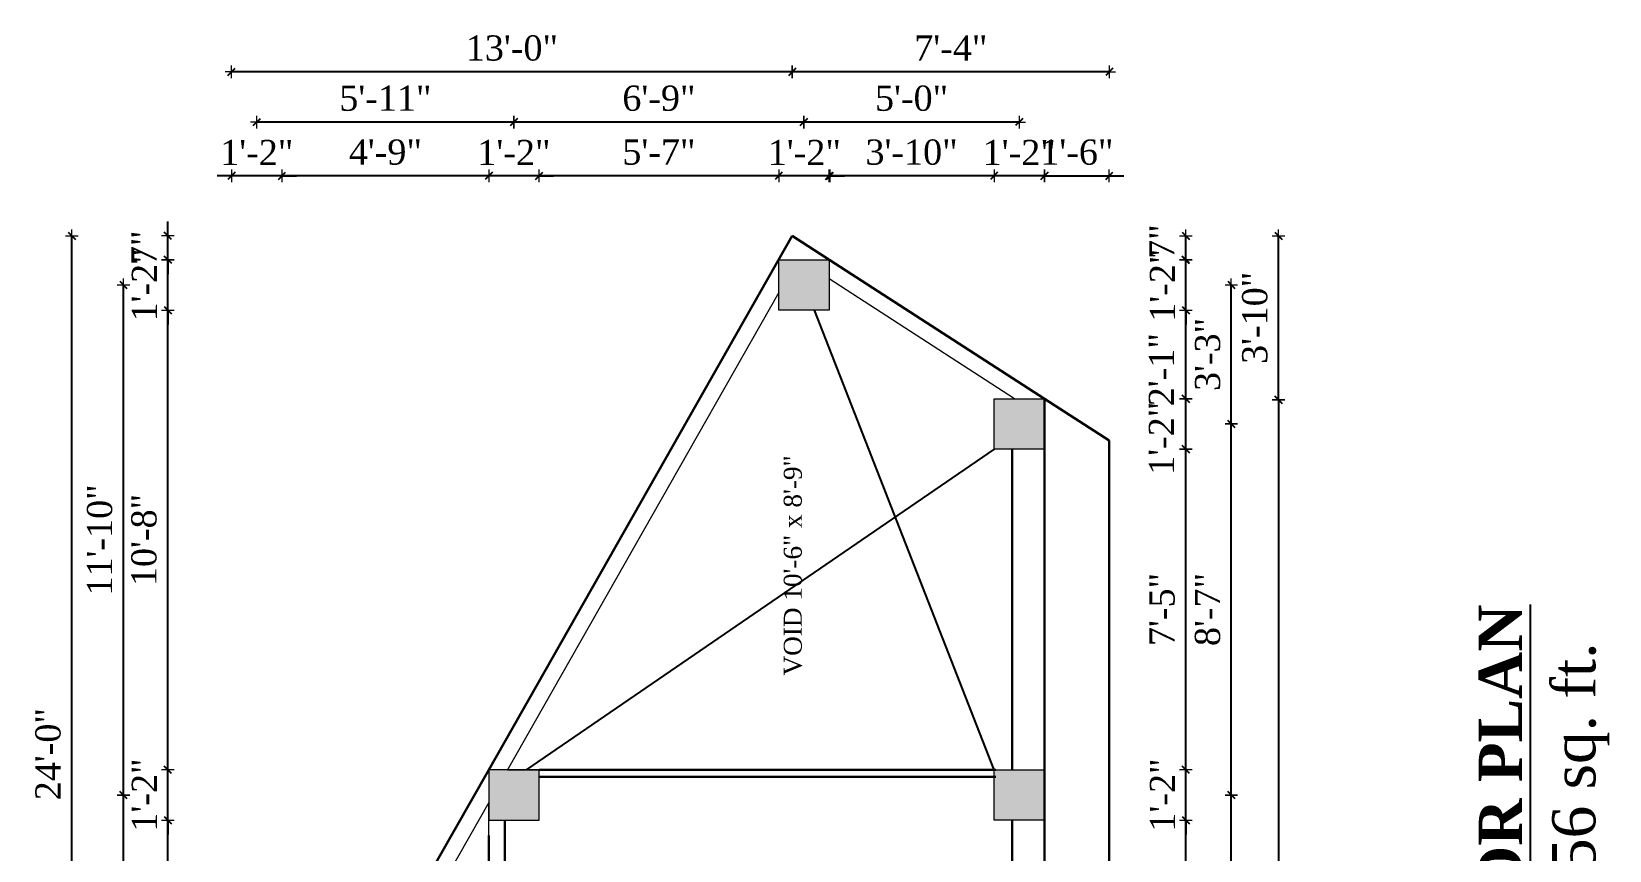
# Model space of a CAD drawing. Header units: inches. Extents: x 151827 to 346502, y -56182 to -23217.
# Drawn here: x 165672.1 to 166110.1, y -24176.1 to -23948.7 of the extents above; entities that cross this region are included whole.
import ezdxf

# ---------------------------------------------------------------- set-up
doc = ezdxf.new("R2010")
doc.units = ezdxf.units.IN
doc.header["$LTSCALE"] = 5
doc.header["$MEASUREMENT"] = 0
doc.layers.add('A-WALL', color=7, linetype='Continuous', lineweight=9)
doc.layers.add('Dimension', color=7, linetype='Continuous', lineweight=18)
doc.layers.add('dim line', color=7, linetype='Continuous', lineweight=15, true_color=0xfab2b2)
doc.layers.add('TEXT', color=6, linetype='Continuous')
doc.layers.add('WALL', color=7, linetype='Continuous')
doc.styles.add('ordinary', font='times.ttf')
doc.dimstyles.new('Copy of 96', dxfattribs={"dimtxt": 7, "dimasz": 4, "dimexe": 0.5, "dimexo": 0.5, "dimgap": 3, "dimtad": 1, "dimdec": 1, "dimzin": 11, "dimdsep": 46, "dimlunit": 4, "dimtxsty": 'ordinary', "dimblk": 'OBLIQUE', "dimcen": 0.09, "dimse1": 1, "dimse2": 1, "dimclrt": 6, "dimazin": 0, "dimtfac": 1, "dimtdec": 1, "dimtix": 1, "dimtmove": 2, "dimatfit": 3, "dimldrblk": 'leader', "dimfxl": 0.5, "dimfxlon": 1, "dimtolj": 1, "dimtzin": 0, "dimarcsym": 0})

# ---------------------------------------------------------------- blocks, each defined once
blk = doc.blocks.new('oblique')
at = {"color": 0, "lineweight": -2}
blk.add_line((0.25, 0.25), (-0.25, -0.25), dxfattribs=at)
at = {"layer": 'dim line', "lineweight": 9}
for p, q in [((-0.4375, 0), (0.4375, 0)), ((0, 0.4375), (0, -0.4375))]:
    blk.add_line(p, q, dxfattribs=at)
blk = doc.blocks.new('*D2156')
at = {"layer": 'A-WALL', "color": 0, "lineweight": -2, "ltscale": 5, "transparency": 16777216}
for p, q in [((165939.27, -23988.79), (165935.27, -23988.79)), ((165953.27, -23988.79), (165939.27, -23988.79)), ((165953.27, -23988.79), (165957.27, -23988.79))]:
    blk.add_line(p, q, dxfattribs=at)
at = {"layer": 'Defpoints', "color": 0, "ltscale": 5, "transparency": 16777216}
for p in [(165939.27, -23988.79), (165939.27, -24050.66), (165953.27, -24050.66)]:
    blk.add_point(p, dxfattribs=at)
at = {"layer": 'A-WALL', "color": 0, "lineweight": -2, "ltscale": 5, "transparency": 16777216, "xscale": 4, "yscale": 4, "zscale": 4}
blk.add_blockref('oblique', (165939.27, -23988.79), dxfattribs=at)
at = {"layer": 'A-WALL', "color": 0, "lineweight": -2, "ltscale": 5, "transparency": 16777216, "xscale": 4, "yscale": 4, "zscale": 4, "rotation": 180}
blk.add_blockref('oblique', (165953.27, -23988.79), dxfattribs=at)
at = {"layer": 'A-WALL', "color": 6, "ltscale": 5, "transparency": 16777216, "insert": (165946.27, -23982.29), "char_height": 7, "attachment_point": 5, "style": 'ordinary'}
blk.add_mtext('\\A1;1\'-2"', dxfattribs=at)
blk = doc.blocks.new('_OBLIQUE')
at = {"color": 0, "linetype": 'ByBlock'}
blk.add_line((-0.5, -0.5), (0.5, 0.5), dxfattribs=at)
blk = doc.blocks.new('leader')
at = {"layer": 'Dimension'}
for p, q in [((0, -4.33), (0, 4.33)), ((-4.42, 0), (4.42, 0))]:
    blk.add_line(p, q, dxfattribs=at)
blk = doc.blocks.new('*D2157')
at = {"layer": 'A-WALL', "color": 0, "lineweight": -2, "ltscale": 5, "transparency": 16777216}
blk.add_line((165939.27, -23988.79), (165893.49, -23988.79), dxfattribs=at)
at = {"layer": 'Defpoints', "color": 0, "ltscale": 5, "transparency": 16777216}
for p in [(165893.49, -23988.79), (165893.49, -24012.05), (165939.27, -24050.66)]:
    blk.add_point(p, dxfattribs=at)
at = {"layer": 'A-WALL', "color": 0, "lineweight": -2, "ltscale": 5, "transparency": 16777216, "xscale": 4, "yscale": 4, "zscale": 4, "rotation": 180}
blk.add_blockref('oblique', (165893.49, -23988.79), dxfattribs=at)
at = {"layer": 'A-WALL', "color": 0, "lineweight": -2, "ltscale": 5, "transparency": 16777216, "xscale": 4, "yscale": 4, "zscale": 4}
blk.add_blockref('oblique', (165939.27, -23988.79), dxfattribs=at)
at = {"layer": 'A-WALL', "color": 6, "ltscale": 5, "transparency": 16777216, "insert": (165916.38, -23982.23), "char_height": 7, "attachment_point": 5, "style": 'ordinary'}
blk.add_mtext('\\A1;3\'-10"', dxfattribs=at)
blk = doc.blocks.new('*D2158')
at = {"layer": 'A-WALL', "color": 0, "lineweight": -2, "ltscale": 5, "transparency": 16777216}
for p, q in [((165879.49, -23988.79), (165875.49, -23988.79)), ((165893.73, -23988.79), (165879.49, -23988.79)), ((165893.73, -23988.79), (165897.73, -23988.79))]:
    blk.add_line(p, q, dxfattribs=at)
at = {"layer": 'Defpoints', "color": 0, "ltscale": 5, "transparency": 16777216}
for p in [(165879.49, -23988.79), (165879.49, -24012.05), (165893.73, -24012.19)]:
    blk.add_point(p, dxfattribs=at)
at = {"layer": 'A-WALL', "color": 0, "lineweight": -2, "ltscale": 5, "transparency": 16777216, "xscale": 4, "yscale": 4, "zscale": 4}
blk.add_blockref('oblique', (165879.49, -23988.79), dxfattribs=at)
at = {"layer": 'A-WALL', "color": 0, "lineweight": -2, "ltscale": 5, "transparency": 16777216, "xscale": 4, "yscale": 4, "zscale": 4, "rotation": 180}
blk.add_blockref('oblique', (165893.73, -23988.79), dxfattribs=at)
at = {"layer": 'A-WALL', "color": 6, "ltscale": 5, "transparency": 16777216, "insert": (165886.61, -23982.29), "char_height": 7, "attachment_point": 5, "style": 'ordinary'}
blk.add_mtext('\\A1;1\'-2"', dxfattribs=at)
blk = doc.blocks.new('*D2159')
at = {"layer": 'A-WALL', "color": 0, "lineweight": -2, "ltscale": 5, "transparency": 16777216}
blk.add_line((165879.49, -23988.79), (165812.99, -23988.79), dxfattribs=at)
at = {"layer": 'Defpoints', "color": 0, "ltscale": 5, "transparency": 16777216}
for p in [(165812.99, -23988.79), (165879.49, -24012.05), (165812.99, -24153.67)]:
    blk.add_point(p, dxfattribs=at)
at = {"layer": 'A-WALL', "color": 0, "lineweight": -2, "ltscale": 5, "transparency": 16777216, "xscale": 4, "yscale": 4, "zscale": 4, "rotation": 180}
blk.add_blockref('oblique', (165812.99, -23988.79), dxfattribs=at)
at = {"layer": 'A-WALL', "color": 0, "lineweight": -2, "ltscale": 5, "transparency": 16777216, "xscale": 4, "yscale": 4, "zscale": 4}
blk.add_blockref('oblique', (165879.49, -23988.79), dxfattribs=at)
at = {"layer": 'A-WALL', "color": 6, "ltscale": 5, "transparency": 16777216, "insert": (165846.24, -23982.22), "char_height": 7, "attachment_point": 5, "style": 'ordinary'}
blk.add_mtext('\\A1;5\'-7"', dxfattribs=at)
blk = doc.blocks.new('*D2160')
at = {"layer": 'A-WALL', "color": 0, "lineweight": -2, "ltscale": 5, "transparency": 16777216}
for p, q in [((165798.99, -23988.79), (165794.99, -23988.79)), ((165812.99, -23988.79), (165798.99, -23988.79)), ((165812.99, -23988.79), (165816.99, -23988.79))]:
    blk.add_line(p, q, dxfattribs=at)
at = {"layer": 'Defpoints', "color": 0, "ltscale": 5, "transparency": 16777216}
for p in [(165798.99, -23988.79), (165798.99, -24153.67), (165812.99, -24153.67)]:
    blk.add_point(p, dxfattribs=at)
at = {"layer": 'A-WALL', "color": 0, "lineweight": -2, "ltscale": 5, "transparency": 16777216, "xscale": 4, "yscale": 4, "zscale": 4}
blk.add_blockref('oblique', (165798.99, -23988.79), dxfattribs=at)
at = {"layer": 'A-WALL', "color": 0, "lineweight": -2, "ltscale": 5, "transparency": 16777216, "xscale": 4, "yscale": 4, "zscale": 4, "rotation": 180}
blk.add_blockref('oblique', (165812.99, -23988.79), dxfattribs=at)
at = {"layer": 'A-WALL', "color": 6, "ltscale": 5, "transparency": 16777216, "insert": (165805.99, -23982.29), "char_height": 7, "attachment_point": 5, "style": 'ordinary'}
blk.add_mtext('\\A1;1\'-2"', dxfattribs=at)
blk = doc.blocks.new('*D2161')
at = {"layer": 'A-WALL', "color": 0, "lineweight": -2, "ltscale": 5, "transparency": 16777216}
blk.add_line((165798.99, -23988.79), (165741.6, -23988.79), dxfattribs=at)
at = {"layer": 'Defpoints', "color": 0, "ltscale": 5, "transparency": 16777216}
for p in [(165741.6, -23988.79), (165798.99, -24153.67), (165741.6, -24279.24)]:
    blk.add_point(p, dxfattribs=at)
at = {"layer": 'A-WALL', "color": 0, "lineweight": -2, "ltscale": 5, "transparency": 16777216, "xscale": 4, "yscale": 4, "zscale": 4, "rotation": 180}
blk.add_blockref('oblique', (165741.6, -23988.79), dxfattribs=at)
at = {"layer": 'A-WALL', "color": 0, "lineweight": -2, "ltscale": 5, "transparency": 16777216, "xscale": 4, "yscale": 4, "zscale": 4}
blk.add_blockref('oblique', (165798.99, -23988.79), dxfattribs=at)
at = {"layer": 'A-WALL', "color": 6, "ltscale": 5, "transparency": 16777216, "insert": (165770.3, -23982.22), "char_height": 7, "attachment_point": 5, "style": 'ordinary'}
blk.add_mtext('\\A1;4\'-9"', dxfattribs=at)
blk = doc.blocks.new('*D2162')
at = {"layer": 'A-WALL', "color": 0, "lineweight": -2, "ltscale": 5, "transparency": 16777216}
for p, q in [((165727.6, -23988.79), (165723.6, -23988.79)), ((165741.6, -23988.79), (165727.6, -23988.79)), ((165741.6, -23988.79), (165745.6, -23988.79))]:
    blk.add_line(p, q, dxfattribs=at)
at = {"layer": 'Defpoints', "color": 0, "ltscale": 5, "transparency": 16777216}
for p in [(165727.6, -23988.79), (165727.6, -24279.24), (165741.6, -24279.24)]:
    blk.add_point(p, dxfattribs=at)
at = {"layer": 'A-WALL', "color": 0, "lineweight": -2, "ltscale": 5, "transparency": 16777216, "xscale": 4, "yscale": 4, "zscale": 4}
blk.add_blockref('oblique', (165727.6, -23988.79), dxfattribs=at)
at = {"layer": 'A-WALL', "color": 0, "lineweight": -2, "ltscale": 5, "transparency": 16777216, "xscale": 4, "yscale": 4, "zscale": 4, "rotation": 180}
blk.add_blockref('oblique', (165741.6, -23988.79), dxfattribs=at)
at = {"layer": 'A-WALL', "color": 6, "ltscale": 5, "transparency": 16777216, "insert": (165734.6, -23982.29), "char_height": 7, "attachment_point": 5, "style": 'ordinary'}
blk.add_mtext('\\A1;1\'-2"', dxfattribs=at)
blk = doc.blocks.new('*D2163')
at = {"layer": 'A-WALL', "color": 0, "lineweight": -2, "ltscale": 5, "transparency": 16777216}
blk.add_line((165946.27, -23973.84), (165886.49, -23973.84), dxfattribs=at)
at = {"layer": 'Defpoints', "color": 0, "ltscale": 5, "transparency": 16777216}
for p in [(165886.49, -23973.84), (165886.49, -24019.05), (165946.27, -24057.66)]:
    blk.add_point(p, dxfattribs=at)
at = {"layer": 'A-WALL', "color": 0, "lineweight": -2, "ltscale": 5, "transparency": 16777216, "xscale": 4, "yscale": 4, "zscale": 4, "rotation": 180}
blk.add_blockref('oblique', (165886.49, -23973.84), dxfattribs=at)
at = {"layer": 'A-WALL', "color": 0, "lineweight": -2, "ltscale": 5, "transparency": 16777216, "xscale": 4, "yscale": 4, "zscale": 4}
blk.add_blockref('oblique', (165946.27, -23973.84), dxfattribs=at)
at = {"layer": 'A-WALL', "color": 6, "ltscale": 5, "transparency": 16777216, "insert": (165916.38, -23967.27), "char_height": 7, "attachment_point": 5, "style": 'ordinary'}
blk.add_mtext('\\A1;5\'-0"', dxfattribs=at)
blk = doc.blocks.new('*D2164')
at = {"layer": 'A-WALL', "color": 0, "lineweight": -2, "ltscale": 5, "transparency": 16777216}
blk.add_line((165886.49, -23973.84), (165805.99, -23973.84), dxfattribs=at)
at = {"layer": 'Defpoints', "color": 0, "ltscale": 5, "transparency": 16777216}
for p in [(165805.99, -23973.84), (165886.49, -24019.05), (165805.99, -24160.67)]:
    blk.add_point(p, dxfattribs=at)
at = {"layer": 'A-WALL', "color": 0, "lineweight": -2, "ltscale": 5, "transparency": 16777216, "xscale": 4, "yscale": 4, "zscale": 4, "rotation": 180}
blk.add_blockref('oblique', (165805.99, -23973.84), dxfattribs=at)
at = {"layer": 'A-WALL', "color": 0, "lineweight": -2, "ltscale": 5, "transparency": 16777216, "xscale": 4, "yscale": 4, "zscale": 4}
blk.add_blockref('oblique', (165886.49, -23973.84), dxfattribs=at)
at = {"layer": 'A-WALL', "color": 6, "ltscale": 5, "transparency": 16777216, "insert": (165846.24, -23967.26), "char_height": 7, "attachment_point": 5, "style": 'ordinary'}
blk.add_mtext('\\A1;6\'-9"', dxfattribs=at)
blk = doc.blocks.new('*D2165')
at = {"layer": 'A-WALL', "color": 0, "lineweight": -2, "ltscale": 5, "transparency": 16777216}
blk.add_line((165805.99, -23973.84), (165734.6, -23973.84), dxfattribs=at)
at = {"layer": 'Defpoints', "color": 0, "ltscale": 5, "transparency": 16777216}
for p in [(165734.6, -23973.84), (165805.99, -24160.67), (165734.6, -24286.24)]:
    blk.add_point(p, dxfattribs=at)
at = {"layer": 'A-WALL', "color": 0, "lineweight": -2, "ltscale": 5, "transparency": 16777216, "xscale": 4, "yscale": 4, "zscale": 4, "rotation": 180}
blk.add_blockref('oblique', (165734.6, -23973.84), dxfattribs=at)
at = {"layer": 'A-WALL', "color": 0, "lineweight": -2, "ltscale": 5, "transparency": 16777216, "xscale": 4, "yscale": 4, "zscale": 4}
blk.add_blockref('oblique', (165805.99, -23973.84), dxfattribs=at)
at = {"layer": 'A-WALL', "color": 6, "ltscale": 5, "transparency": 16777216, "insert": (165770.3, -23967.27), "char_height": 7, "attachment_point": 5, "style": 'ordinary'}
blk.add_mtext('\\A1;5\'-11"', dxfattribs=at)
blk = doc.blocks.new('*D2169')
at = {"layer": 'A-WALL', "color": 0, "lineweight": -2, "ltscale": 5, "transparency": 16777216}
blk.add_line((165709.88, -24279.24), (165709.88, -24167.67), dxfattribs=at)
at = {"layer": 'Defpoints', "color": 0, "ltscale": 5, "transparency": 16777216}
for p in [(165709.88, -24167.67), (165798.99, -24167.67), (165727.6, -24279.24)]:
    blk.add_point(p, dxfattribs=at)
at = {"layer": 'A-WALL', "color": 0, "lineweight": -2, "ltscale": 5, "transparency": 16777216, "xscale": 4, "yscale": 4, "zscale": 4}
for p, rotation in [((165709.88, -24167.67), 90), ((165709.88, -24279.24), 270)]:
    blk.add_blockref('oblique', p, dxfattribs=dict(at, rotation=rotation))
at = {"layer": 'A-WALL', "color": 6, "ltscale": 5, "transparency": 16777216, "insert": (165703.3, -24223.45), "char_height": 7, "attachment_point": 5, "rotation": 90, "style": 'ordinary'}
blk.add_mtext('\\A1;9\'-4"', dxfattribs=at)
blk = doc.blocks.new('*D2170')
at = {"layer": 'A-WALL', "color": 0, "lineweight": -2, "ltscale": 5, "transparency": 16777216}
for p, q in [((165709.88, -24153.67), (165709.88, -24149.67)), ((165709.88, -24167.67), (165709.88, -24153.67)), ((165709.88, -24167.67), (165709.88, -24171.67))]:
    blk.add_line(p, q, dxfattribs=at)
at = {"layer": 'Defpoints', "color": 0, "ltscale": 5, "transparency": 16777216}
for p in [(165709.88, -24153.67), (165798.99, -24153.67), (165798.99, -24167.67)]:
    blk.add_point(p, dxfattribs=at)
at = {"layer": 'A-WALL', "color": 0, "lineweight": -2, "ltscale": 5, "transparency": 16777216, "xscale": 4, "yscale": 4, "zscale": 4}
for p, rotation in [((165709.88, -24153.67), 270), ((165709.88, -24167.67), 90)]:
    blk.add_blockref('oblique', p, dxfattribs=dict(at, rotation=rotation))
at = {"layer": 'A-WALL', "color": 6, "ltscale": 5, "transparency": 16777216, "insert": (165703.38, -24160.67), "char_height": 7, "attachment_point": 5, "rotation": 90, "style": 'ordinary'}
blk.add_mtext('\\A1;1\'-2"', dxfattribs=at)
blk = doc.blocks.new('*D2171')
at = {"layer": 'A-WALL', "color": 0, "lineweight": -2, "ltscale": 5, "transparency": 16777216}
blk.add_line((165709.88, -24153.67), (165709.88, -24026.05), dxfattribs=at)
at = {"layer": 'Defpoints', "color": 0, "ltscale": 5, "transparency": 16777216}
for p in [(165709.88, -24026.05), (165879.49, -24026.05), (165798.99, -24153.67)]:
    blk.add_point(p, dxfattribs=at)
at = {"layer": 'A-WALL', "color": 0, "lineweight": -2, "ltscale": 5, "transparency": 16777216, "xscale": 4, "yscale": 4, "zscale": 4}
for p, rotation in [((165709.88, -24026.05), 90), ((165709.88, -24153.67), 270)]:
    blk.add_blockref('oblique', p, dxfattribs=dict(at, rotation=rotation))
at = {"layer": 'A-WALL', "color": 6, "ltscale": 5, "transparency": 16777216, "insert": (165703.31, -24089.86), "char_height": 7, "attachment_point": 5, "rotation": 90, "style": 'ordinary'}
blk.add_mtext('\\A1;10\'-8"', dxfattribs=at)
blk = doc.blocks.new('*D2172')
at = {"layer": 'A-WALL', "color": 0, "lineweight": -2, "ltscale": 5, "transparency": 16777216}
for p, q in [((165709.88, -24012.05), (165709.88, -24008.05)), ((165709.88, -24026.05), (165709.88, -24012.05)), ((165709.88, -24026.05), (165709.88, -24030.05))]:
    blk.add_line(p, q, dxfattribs=at)
at = {"layer": 'Defpoints', "color": 0, "ltscale": 5, "transparency": 16777216}
for p in [(165709.88, -24012.05), (165879.49, -24012.05), (165879.49, -24026.05)]:
    blk.add_point(p, dxfattribs=at)
at = {"layer": 'A-WALL', "color": 0, "lineweight": -2, "ltscale": 5, "transparency": 16777216, "xscale": 4, "yscale": 4, "zscale": 4}
for p, rotation in [((165709.88, -24012.05), 270), ((165709.88, -24026.05), 90)]:
    blk.add_blockref('oblique', p, dxfattribs=dict(at, rotation=rotation))
at = {"layer": 'A-WALL', "color": 6, "ltscale": 5, "transparency": 16777216, "insert": (165703.38, -24019.05), "char_height": 7, "attachment_point": 5, "rotation": 90, "style": 'ordinary'}
blk.add_mtext('\\A1;1\'-2"', dxfattribs=at)
blk = doc.blocks.new('*D2174')
at = {"layer": 'A-WALL', "color": 0, "lineweight": -2, "ltscale": 5, "transparency": 16777216}
blk.add_line((165697.56, -24286.24), (165697.56, -24160.67), dxfattribs=at)
at = {"layer": 'Defpoints', "color": 0, "ltscale": 5, "transparency": 16777216}
for p in [(165697.56, -24160.67), (165805.99, -24160.67), (165805.99, -24286.24)]:
    blk.add_point(p, dxfattribs=at)
at = {"layer": 'A-WALL', "color": 0, "lineweight": -2, "ltscale": 5, "transparency": 16777216, "xscale": 4, "yscale": 4, "zscale": 4}
for p, rotation in [((165697.56, -24160.67), 90), ((165697.56, -24286.24), 270)]:
    blk.add_blockref('oblique', p, dxfattribs=dict(at, rotation=rotation))
at = {"layer": 'A-WALL', "color": 6, "ltscale": 5, "transparency": 16777216, "insert": (165691, -24223.45), "char_height": 7, "attachment_point": 5, "rotation": 90, "style": 'ordinary'}
blk.add_mtext('\\A1;10\'-6"', dxfattribs=at)
blk = doc.blocks.new('*D2175')
at = {"layer": 'A-WALL', "color": 0, "lineweight": -2, "ltscale": 5, "transparency": 16777216}
blk.add_line((165697.56, -24160.67), (165697.56, -24019.05), dxfattribs=at)
at = {"layer": 'Defpoints', "color": 0, "ltscale": 5, "transparency": 16777216}
for p in [(165697.56, -24019.05), (165886.49, -24019.05), (165805.99, -24160.67)]:
    blk.add_point(p, dxfattribs=at)
at = {"layer": 'A-WALL', "color": 0, "lineweight": -2, "ltscale": 5, "transparency": 16777216, "xscale": 4, "yscale": 4, "zscale": 4}
for p, rotation in [((165697.56, -24019.05), 90), ((165697.56, -24160.67), 270)]:
    blk.add_blockref('oblique', p, dxfattribs=dict(at, rotation=rotation))
at = {"layer": 'A-WALL', "color": 6, "ltscale": 5, "transparency": 16777216, "insert": (165691, -24089.86), "char_height": 7, "attachment_point": 5, "rotation": 90, "style": 'ordinary'}
blk.add_mtext('\\A1;11\'-10"', dxfattribs=at)
blk = doc.blocks.new('*D2177')
at = {"layer": 'A-WALL', "color": 0, "lineweight": -2, "ltscale": 5, "transparency": 16777216}
blk.add_line((165683.23, -24293.24), (165683.23, -24005.42), dxfattribs=at)
at = {"layer": 'Defpoints', "color": 0, "ltscale": 5, "transparency": 16777216}
for p in [(165683.23, -24005.42), (165883.26, -24005.42), (165727.6, -24293.24)]:
    blk.add_point(p, dxfattribs=at)
at = {"layer": 'A-WALL', "color": 0, "lineweight": -2, "ltscale": 5, "transparency": 16777216, "xscale": 4, "yscale": 4, "zscale": 4}
for p, rotation in [((165683.23, -24005.42), 90), ((165683.23, -24293.24), 270)]:
    blk.add_blockref('oblique', p, dxfattribs=dict(at, rotation=rotation))
at = {"layer": 'A-WALL', "color": 6, "ltscale": 5, "transparency": 16777216, "insert": (165676.67, -24149.33), "char_height": 7, "attachment_point": 5, "rotation": 90, "style": 'ordinary'}
blk.add_mtext('\\A1;24\'-0"', dxfattribs=at)
blk = doc.blocks.new('*D2178')
at = {"layer": 'A-WALL', "color": 0, "lineweight": -2, "ltscale": 5, "transparency": 16777216}
blk.add_line((165971.27, -23959.88), (165883.26, -23959.88), dxfattribs=at)
at = {"layer": 'Defpoints', "color": 0, "ltscale": 5, "transparency": 16777216}
for p in [(165883.26, -23959.88), (165883.26, -24005.42), (165971.27, -24062.29)]:
    blk.add_point(p, dxfattribs=at)
at = {"layer": 'A-WALL', "color": 0, "lineweight": -2, "ltscale": 5, "transparency": 16777216, "xscale": 4, "yscale": 4, "zscale": 4, "rotation": 180}
blk.add_blockref('oblique', (165883.26, -23959.88), dxfattribs=at)
at = {"layer": 'A-WALL', "color": 0, "lineweight": -2, "ltscale": 5, "transparency": 16777216, "xscale": 4, "yscale": 4, "zscale": 4}
blk.add_blockref('oblique', (165971.27, -23959.88), dxfattribs=at)
at = {"layer": 'A-WALL', "color": 6, "ltscale": 5, "transparency": 16777216, "insert": (165927.27, -23953.31), "char_height": 7, "attachment_point": 5, "style": 'ordinary'}
blk.add_mtext('\\A1;7\'-4"', dxfattribs=at)
blk = doc.blocks.new('*D2179')
at = {"layer": 'A-WALL', "color": 0, "lineweight": -2, "ltscale": 5, "transparency": 16777216}
blk.add_line((165883.26, -23959.88), (165727.6, -23959.88), dxfattribs=at)
at = {"layer": 'Defpoints', "color": 0, "ltscale": 5, "transparency": 16777216}
for p in [(165727.6, -23959.88), (165883.26, -24005.42), (165727.6, -24279.24)]:
    blk.add_point(p, dxfattribs=at)
at = {"layer": 'A-WALL', "color": 0, "lineweight": -2, "ltscale": 5, "transparency": 16777216, "xscale": 4, "yscale": 4, "zscale": 4, "rotation": 180}
blk.add_blockref('oblique', (165727.6, -23959.88), dxfattribs=at)
at = {"layer": 'A-WALL', "color": 0, "lineweight": -2, "ltscale": 5, "transparency": 16777216, "xscale": 4, "yscale": 4, "zscale": 4}
blk.add_blockref('oblique', (165883.26, -23959.88), dxfattribs=at)
at = {"layer": 'A-WALL', "color": 6, "ltscale": 5, "transparency": 16777216, "insert": (165805.43, -23953.32), "char_height": 7, "attachment_point": 5, "style": 'ordinary'}
blk.add_mtext('\\A1;13\'-0"', dxfattribs=at)
blk = doc.blocks.new('*D2183')
at = {"layer": 'A-WALL', "color": 0, "lineweight": -2, "ltscale": 5, "transparency": 16777216}
blk.add_line((165992.52, -24279.24), (165992.52, -24167.67), dxfattribs=at)
at = {"layer": 'Defpoints', "color": 0, "ltscale": 5, "transparency": 16777216}
for p in [(165953.27, -24167.67), (165992.52, -24167.67), (165953.27, -24279.24)]:
    blk.add_point(p, dxfattribs=at)
at = {"layer": 'A-WALL', "color": 0, "lineweight": -2, "ltscale": 5, "transparency": 16777216, "xscale": 4, "yscale": 4, "zscale": 4}
for p, rotation in [((165992.52, -24167.67), 90), ((165992.52, -24279.24), 270)]:
    blk.add_blockref('oblique', p, dxfattribs=dict(at, rotation=rotation))
at = {"layer": 'A-WALL', "color": 6, "ltscale": 5, "transparency": 16777216, "insert": (165985.95, -24223.45), "char_height": 7, "attachment_point": 5, "rotation": 90, "style": 'ordinary'}
blk.add_mtext('\\A1;9\'-4"', dxfattribs=at)
blk = doc.blocks.new('*D2184')
at = {"layer": 'A-WALL', "color": 0, "lineweight": -2, "ltscale": 5, "transparency": 16777216}
for p, q in [((165992.52, -24153.67), (165992.52, -24149.67)), ((165992.52, -24167.67), (165992.52, -24153.67)), ((165992.52, -24167.67), (165992.52, -24171.67))]:
    blk.add_line(p, q, dxfattribs=at)
at = {"layer": 'Defpoints', "color": 0, "ltscale": 5, "transparency": 16777216}
for p in [(165953.27, -24153.67), (165992.52, -24153.67), (165953.27, -24167.67)]:
    blk.add_point(p, dxfattribs=at)
at = {"layer": 'A-WALL', "color": 0, "lineweight": -2, "ltscale": 5, "transparency": 16777216, "xscale": 4, "yscale": 4, "zscale": 4}
for p, rotation in [((165992.52, -24153.67), 270), ((165992.52, -24167.67), 90)]:
    blk.add_blockref('oblique', p, dxfattribs=dict(at, rotation=rotation))
at = {"layer": 'A-WALL', "color": 6, "ltscale": 5, "transparency": 16777216, "insert": (165986.02, -24160.67), "char_height": 7, "attachment_point": 5, "rotation": 90, "style": 'ordinary'}
blk.add_mtext('\\A1;1\'-2"', dxfattribs=at)
blk = doc.blocks.new('*D2185')
at = {"layer": 'A-WALL', "color": 0, "lineweight": -2, "ltscale": 5, "transparency": 16777216}
blk.add_line((165992.52, -24153.67), (165992.52, -24064.66), dxfattribs=at)
at = {"layer": 'Defpoints', "color": 0, "ltscale": 5, "transparency": 16777216}
for p in [(165953.27, -24064.66), (165992.52, -24064.66), (165953.27, -24153.67)]:
    blk.add_point(p, dxfattribs=at)
at = {"layer": 'A-WALL', "color": 0, "lineweight": -2, "ltscale": 5, "transparency": 16777216, "xscale": 4, "yscale": 4, "zscale": 4}
for p, rotation in [((165992.52, -24064.66), 90), ((165992.52, -24153.67), 270)]:
    blk.add_blockref('oblique', p, dxfattribs=dict(at, rotation=rotation))
at = {"layer": 'A-WALL', "color": 6, "ltscale": 5, "transparency": 16777216, "insert": (165985.95, -24109.16), "char_height": 7, "attachment_point": 5, "rotation": 90, "style": 'ordinary'}
blk.add_mtext('\\A1;7\'-5"', dxfattribs=at)
blk = doc.blocks.new('*D2186')
at = {"layer": 'A-WALL', "color": 0, "lineweight": -2, "ltscale": 5, "transparency": 16777216}
blk.add_line((165992.52, -24064.66), (165992.52, -24050.66), dxfattribs=at)
at = {"layer": 'Defpoints', "color": 0, "ltscale": 5, "transparency": 16777216}
for p in [(165953.27, -24050.66), (165992.52, -24050.66), (165953.27, -24064.66)]:
    blk.add_point(p, dxfattribs=at)
at = {"layer": 'A-WALL', "color": 0, "lineweight": -2, "ltscale": 5, "transparency": 16777216, "xscale": 4, "yscale": 4, "zscale": 4}
for p, rotation in [((165992.52, -24050.66), 90), ((165992.52, -24064.66), 270)]:
    blk.add_blockref('oblique', p, dxfattribs=dict(at, rotation=rotation))
at = {"layer": 'A-WALL', "color": 6, "ltscale": 5, "transparency": 16777216, "insert": (165985.73, -24061.63), "char_height": 7, "attachment_point": 5, "rotation": 90, "style": 'ordinary'}
blk.add_mtext('\\A1;1\'-2"', dxfattribs=at)
blk = doc.blocks.new('*D2187')
at = {"layer": 'A-WALL', "color": 0, "lineweight": -2, "ltscale": 5, "transparency": 16777216}
blk.add_line((165992.52, -24050.66), (165992.52, -24026.05), dxfattribs=at)
at = {"layer": 'Defpoints', "color": 0, "ltscale": 5, "transparency": 16777216}
for p in [(165893.49, -24026.05), (165992.52, -24026.05), (165953.27, -24050.66)]:
    blk.add_point(p, dxfattribs=at)
at = {"layer": 'A-WALL', "color": 0, "lineweight": -2, "ltscale": 5, "transparency": 16777216, "xscale": 4, "yscale": 4, "zscale": 4}
for p, rotation in [((165992.52, -24026.05), 90), ((165992.52, -24050.66), 270)]:
    blk.add_blockref('oblique', p, dxfattribs=dict(at, rotation=rotation))
at = {"layer": 'A-WALL', "color": 6, "ltscale": 5, "transparency": 16777216, "insert": (165985.73, -24042.59), "char_height": 7, "attachment_point": 5, "rotation": 90, "style": 'ordinary'}
blk.add_mtext('\\A1;2\'-1"', dxfattribs=at)
blk = doc.blocks.new('*D2188')
at = {"layer": 'A-WALL', "color": 0, "lineweight": -2, "ltscale": 5, "transparency": 16777216}
for p, q in [((165992.52, -24012.19), (165992.52, -24008.19)), ((165992.52, -24026.05), (165992.52, -24012.19)), ((165992.52, -24026.05), (165992.52, -24030.05))]:
    blk.add_line(p, q, dxfattribs=at)
at = {"layer": 'Defpoints', "color": 0, "ltscale": 5, "transparency": 16777216}
for p in [(165893.73, -24012.19), (165992.52, -24012.19), (165893.49, -24026.05)]:
    blk.add_point(p, dxfattribs=at)
at = {"layer": 'A-WALL', "color": 0, "lineweight": -2, "ltscale": 5, "transparency": 16777216, "xscale": 4, "yscale": 4, "zscale": 4}
for p, rotation in [((165992.52, -24012.19), 270), ((165992.52, -24026.05), 90)]:
    blk.add_blockref('oblique', p, dxfattribs=dict(at, rotation=rotation))
at = {"layer": 'A-WALL', "color": 6, "ltscale": 5, "transparency": 16777216, "insert": (165986.02, -24019.12), "char_height": 7, "attachment_point": 5, "rotation": 90, "style": 'ordinary'}
blk.add_mtext('\\A1;1\'-2"', dxfattribs=at)
blk = doc.blocks.new('*D2189')
at = {"layer": 'A-WALL', "color": 0, "lineweight": -2, "ltscale": 5, "transparency": 16777216}
blk.add_line((165992.52, -24012.05), (165992.52, -24005.42), dxfattribs=at)
at = {"layer": 'Defpoints', "color": 0, "ltscale": 5, "transparency": 16777216}
for p in [(165883.26, -24005.42), (165992.52, -24005.42), (165893.49, -24012.05)]:
    blk.add_point(p, dxfattribs=at)
at = {"layer": 'A-WALL', "color": 0, "lineweight": -2, "ltscale": 5, "transparency": 16777216, "xscale": 4, "yscale": 4, "zscale": 4}
for p, rotation in [((165992.52, -24005.42), 90), ((165992.52, -24012.05), 270)]:
    blk.add_blockref('oblique', p, dxfattribs=dict(at, rotation=rotation))
at = {"layer": 'A-WALL', "color": 6, "ltscale": 5, "transparency": 16777216, "insert": (165985.85, -24007.01), "char_height": 7, "attachment_point": 5, "rotation": 90, "style": 'ordinary'}
blk.add_mtext('\\A1;7"', dxfattribs=at)
blk = doc.blocks.new('*D2191')
at = {"layer": 'A-WALL', "color": 0, "lineweight": -2, "ltscale": 5, "transparency": 16777216}
blk.add_line((166005.14, -24160.67), (166005.14, -24057.66), dxfattribs=at)
at = {"layer": 'Defpoints', "color": 0, "ltscale": 5, "transparency": 16777216}
for p in [(165946.27, -24057.66), (166005.14, -24057.66), (165946.27, -24160.67)]:
    blk.add_point(p, dxfattribs=at)
at = {"layer": 'A-WALL', "color": 0, "lineweight": -2, "ltscale": 5, "transparency": 16777216, "xscale": 4, "yscale": 4, "zscale": 4}
for p, rotation in [((166005.14, -24057.66), 90), ((166005.14, -24160.67), 270)]:
    blk.add_blockref('oblique', p, dxfattribs=dict(at, rotation=rotation))
at = {"layer": 'A-WALL', "color": 6, "ltscale": 5, "transparency": 16777216, "insert": (165998.57, -24109.16), "char_height": 7, "attachment_point": 5, "rotation": 90, "style": 'ordinary'}
blk.add_mtext('\\A1;8\'-7"', dxfattribs=at)
blk = doc.blocks.new('*D2192')
at = {"layer": 'A-WALL', "color": 0, "lineweight": -2, "ltscale": 5, "transparency": 16777216}
blk.add_line((166005.14, -24286.24), (166005.14, -24160.67), dxfattribs=at)
at = {"layer": 'Defpoints', "color": 0, "ltscale": 5, "transparency": 16777216}
for p in [(165946.27, -24160.67), (166005.14, -24160.67), (165946.27, -24286.24)]:
    blk.add_point(p, dxfattribs=at)
at = {"layer": 'A-WALL', "color": 0, "lineweight": -2, "ltscale": 5, "transparency": 16777216, "xscale": 4, "yscale": 4, "zscale": 4}
for p, rotation in [((166005.14, -24160.67), 90), ((166005.14, -24286.24), 270)]:
    blk.add_blockref('oblique', p, dxfattribs=dict(at, rotation=rotation))
at = {"layer": 'A-WALL', "color": 6, "ltscale": 5, "transparency": 16777216, "insert": (165998.58, -24223.45), "char_height": 7, "attachment_point": 5, "rotation": 90, "style": 'ordinary'}
blk.add_mtext('\\A1;10\'-6"', dxfattribs=at)
blk = doc.blocks.new('*D2193')
at = {"layer": 'A-WALL', "color": 0, "lineweight": -2, "ltscale": 5, "transparency": 16777216}
blk.add_line((166005.14, -24057.66), (166005.14, -24019.05), dxfattribs=at)
at = {"layer": 'Defpoints', "color": 0, "ltscale": 5, "transparency": 16777216}
for p in [(165886.49, -24019.05), (166005.14, -24019.05), (165946.27, -24057.66)]:
    blk.add_point(p, dxfattribs=at)
at = {"layer": 'A-WALL', "color": 0, "lineweight": -2, "ltscale": 5, "transparency": 16777216, "xscale": 4, "yscale": 4, "zscale": 4}
for p, rotation in [((166005.14, -24019.05), 90), ((166005.14, -24057.66), 270)]:
    blk.add_blockref('oblique', p, dxfattribs=dict(at, rotation=rotation))
at = {"layer": 'A-WALL', "color": 6, "ltscale": 5, "transparency": 16777216, "insert": (165998.58, -24038.36), "char_height": 7, "attachment_point": 5, "rotation": 90, "style": 'ordinary'}
blk.add_mtext('\\A1;3\'-3"', dxfattribs=at)
blk = doc.blocks.new('*D2194')
at = {"layer": 'A-WALL', "color": 0, "lineweight": -2, "ltscale": 5, "transparency": 16777216}
blk.add_line((166018.24, -24050.98), (166018.24, -24417.78), dxfattribs=at)
at = {"layer": 'Defpoints', "color": 0, "ltscale": 5, "transparency": 16777216}
for p in [(165953.27, -24050.98), (165953.27, -24417.78), (166018.24, -24417.78)]:
    blk.add_point(p, dxfattribs=at)
at = {"layer": 'A-WALL', "color": 0, "lineweight": -2, "ltscale": 5, "transparency": 16777216, "xscale": 4, "yscale": 4, "zscale": 4}
for p, rotation in [((166018.24, -24050.98), 90), ((166018.24, -24417.78), 270)]:
    blk.add_blockref('oblique', p, dxfattribs=dict(at, rotation=rotation))
at = {"layer": 'A-WALL', "color": 6, "ltscale": 5, "transparency": 16777216, "insert": (166011.67, -24234.38), "char_height": 7, "attachment_point": 5, "rotation": 90, "style": 'ordinary'}
blk.add_mtext('\\A1;30\'-7"', dxfattribs=at)
blk = doc.blocks.new('*D2195')
at = {"layer": 'A-WALL', "color": 0, "lineweight": -2, "ltscale": 5, "transparency": 16777216}
blk.add_line((166018.24, -24050.98), (166018.24, -24005.42), dxfattribs=at)
at = {"layer": 'Defpoints', "color": 0, "ltscale": 5, "transparency": 16777216}
for p in [(165883.26, -24005.42), (166018.24, -24005.42), (165953.27, -24050.98)]:
    blk.add_point(p, dxfattribs=at)
at = {"layer": 'A-WALL', "color": 0, "lineweight": -2, "ltscale": 5, "transparency": 16777216, "xscale": 4, "yscale": 4, "zscale": 4}
for p, rotation in [((166018.24, -24005.42), 90), ((166018.24, -24050.98), 270)]:
    blk.add_blockref('oblique', p, dxfattribs=dict(at, rotation=rotation))
at = {"layer": 'A-WALL', "color": 6, "ltscale": 5, "transparency": 16777216, "insert": (166011.68, -24028.2), "char_height": 7, "attachment_point": 5, "rotation": 90, "style": 'ordinary'}
blk.add_mtext('\\A1;3\'-10"', dxfattribs=at)
blk = doc.blocks.new('*D2371')
at = {"layer": 'A-WALL', "color": 0, "lineweight": -2, "ltscale": 5, "transparency": 16777216}
for p, q in [((165953.27, -23988.79), (165949.27, -23988.79)), ((165953.27, -23988.79), (165971.27, -23988.79)), ((165971.27, -23988.79), (165975.27, -23988.79))]:
    blk.add_line(p, q, dxfattribs=at)
at = {"layer": 'Defpoints', "color": 0, "ltscale": 5, "transparency": 16777216}
for p in [(165971.27, -23988.79), (165953.27, -24050.66), (165971.27, -24062.29)]:
    blk.add_point(p, dxfattribs=at)
at = {"layer": 'A-WALL', "color": 0, "lineweight": -2, "ltscale": 5, "transparency": 16777216, "xscale": 4, "yscale": 4, "zscale": 4}
blk.add_blockref('oblique', (165953.27, -23988.79), dxfattribs=at)
at = {"layer": 'A-WALL', "color": 0, "lineweight": -2, "ltscale": 5, "transparency": 16777216, "xscale": 4, "yscale": 4, "zscale": 4, "rotation": 180}
blk.add_blockref('oblique', (165971.27, -23988.79), dxfattribs=at)
at = {"layer": 'A-WALL', "color": 6, "ltscale": 5, "transparency": 16777216, "insert": (165962.27, -23982.23), "char_height": 7, "attachment_point": 5, "style": 'ordinary'}
blk.add_mtext('\\A1;1\'-6"', dxfattribs=at)
blk = doc.blocks.new('*D2359')
at = {"layer": 'A-WALL', "color": 0, "lineweight": -2, "ltscale": 5, "transparency": 16777216}
for p, q in [((165709.88, -24005.42), (165709.88, -24001.42)), ((165709.88, -24012.05), (165709.88, -24005.42)), ((165709.88, -24012.05), (165709.88, -24016.05))]:
    blk.add_line(p, q, dxfattribs=at)
at = {"layer": 'Defpoints', "color": 0, "ltscale": 5, "transparency": 16777216}
for p in [(165709.88, -24005.42), (165883.26, -24005.42, -72.71), (165879.49, -24012.05, -72.71)]:
    blk.add_point(p, dxfattribs=at)
at = {"layer": 'A-WALL', "color": 0, "lineweight": -2, "ltscale": 5, "transparency": 16777216, "xscale": 4, "yscale": 4, "zscale": 4}
for p, rotation in [((165709.88, -24005.42), 270), ((165709.88, -24012.05), 90)]:
    blk.add_blockref('oblique', p, dxfattribs=dict(at, rotation=rotation))
at = {"layer": 'A-WALL', "color": 6, "ltscale": 5, "transparency": 16777216, "insert": (165703.3, -24008.74), "char_height": 7, "attachment_point": 5, "rotation": 90, "style": 'ordinary'}
blk.add_mtext('\\A1;7"', dxfattribs=at)

msp = doc.modelspace()

# ---------------------------------------------------------------- hatches: boundary and pattern name
at = {"layer": 'WALL', "linetype": 'ByBlock', "ltscale": 5, "true_color": 0xf8991e}
h = msp.add_hatch(color=30, dxfattribs=at)
h.dxf.hatch_style = 1
h.paths.add_polyline_path([(165879.49, -24026.05), (165893.49, -24026.05), (165893.49, -24012.05), (165879.49, -24012.05)])
h = msp.add_hatch(color=30, dxfattribs=at)
h.dxf.hatch_style = 1
h.paths.add_polyline_path([(165939.27, -24064.66), (165953.27, -24064.66), (165953.27, -24050.66), (165939.27, -24050.66)])
h = msp.add_hatch(color=30, dxfattribs=at)
h.dxf.hatch_style = 1
h.paths.add_polyline_path([(165812.99, -24153.67), (165798.99, -24153.67), (165798.99, -24167.67), (165812.99, -24167.67)])
h = msp.add_hatch(color=30, dxfattribs=at)
h.dxf.hatch_style = 1
h.paths.add_polyline_path([(165939.27, -24167.67), (165953.27, -24167.67), (165953.27, -24153.67), (165939.27, -24153.67)])

# ---------------------------------------------------------------- linework, layer by layer
at = {"layer": 'A-WALL', "lineweight": 30}
for p, q in [((165798.99, -24153.67, -72.71), (165883.26, -24005.42, -72.71)), ((165883.26, -24005.42, -72.71), (165953.27, -24050.66, -72.71)), ((165953.27, -24050.66, -72.71), (165953.27, -24417.78, -72.71)), ((165953.27, -24050.66, -72.71), (165971.27, -24062.29, -72.71)), ((165944.27, -24064.66, -72.71), (165944.27, -24153.67, -72.71)), ((165971.27, -24062.29, -72.71), (165971.27, -24418.2, -72.71)), ((165727.6, -24279.24, -72.71), (165798.99, -24153.67, -72.71)), ((165812.99, -24153.67, -72.71), (165939.77, -24153.67, -72.71)), ((165812.99, -24155.67, -72.71), (165939.77, -24155.67, -72.71)), ((165803.49, -24167.67, -72.71), (165803.49, -24279.24, -72.71)), ((165944.27, -24167.67, -72.71), (165944.27, -24279.24, -72.71)), ((165944.27, -24175.45, -72.71), (165944.27, -24167.67, -72.71)), ((165798.99, -24279.24, -72.71), (165798.99, -24171.88, -72.71))]:
    msp.add_line(p, q, dxfattribs=at)
at = {"layer": 'A-WALL', "ltscale": 5, "elevation": -72.71}
for points in [[(165879.49, -24026.05), (165879.49, -24012.05), (165893.49, -24012.05), (165893.49, -24026.05)], [(165939.27, -24064.66), (165939.27, -24050.66), (165953.27, -24050.66), (165953.27, -24064.66)], [(165812.99, -24167.67), (165812.99, -24153.67), (165798.99, -24153.67), (165798.99, -24167.67)], [(165939.27, -24167.67), (165939.27, -24153.67), (165953.27, -24153.67), (165953.27, -24167.67)], [(165732.78, -24279.24), (165741.6, -24279.24), (165741.6, -24288.74), (165762.99, -24288.74), (165798.99, -24288.74), (165798.99, -24279.24), (165798.99, -24162.77)]]:
    msp.add_lwpolyline(points, close=True, dxfattribs=at)
msp.add_lwpolyline([(165944.27, -24153.67), (165944.27, -24153.67), (165944.27, -24064.66), (165939.27, -24064.66), (165939.27, -24050.66), (165944.98, -24050.66), (165893.49, -24017.39), (165893.49, -24026.05), (165879.49, -24026.05), (165879.49, -24021.16), (165804.16, -24153.67), (165944.27, -24153.67)], dxfattribs=at)
at = {"layer": 'WALL', "color": 30, "linetype": 'ByBlock', "ltscale": 5, "true_color": 0xf8991e}
for p, q in [((165939.27, -24153.67, -72.71), (165889.44, -24026.05, -72.71)), ((165939.27, -24064.66, -72.71), (165809.34, -24153.67, -72.71))]:
    msp.add_line(p, q, dxfattribs=at)

# ---------------------------------------------------------------- texts
at = {"layer": 'TEXT', "style": 'ordinary'}
msp.add_text('VOID 10\'-6" x 8\'-9"', height=5, rotation=90, dxfattribs=at).set_placement((165885.89, -24127.49, -72.71))
at = {"layer": 'TEXT', "char_height": 12, "width": 219.8151, "attachment_point": 8, "rotation": 90, "style": 'ordinary'}
for s, insert in [('{\\fTimes New Roman|b1|i0|c0|p18;\\LFIRST FLOOR PLAN}', (166085.99, -24195.91, -72.71)), ('AREA = 319.56 sq. ft.', (166110.11, -24200.22, -72.71))]:
    msp.add_mtext(s, dxfattribs=dict(at, insert=insert))

# ---------------------------------------------------------------- dimensions: what is measured, and where the dimension line sits
at = {"layer": 'A-WALL', "ltscale": 5}
for base, p1, p2, angle, picture, middle in [((165727.6, -23959.88, -72.71), (165883.26, -24005.42, -72.71), (165727.6, -24279.24, -72.71), 180, '*D2179', (165805.43, -23953.32, -72.71)), ((165883.26, -23959.88, -72.71), (165971.27, -24062.29, -72.71), (165883.26, -24005.42, -72.71), 180, '*D2178', (165927.27, -23953.31, -72.71)), ((165734.6, -23973.84, -72.71), (165805.99, -24160.67, -72.71), (165734.6, -24286.24, -72.71), 180, '*D2165', (165770.3, -23967.27, -72.71)), ((165805.987, -23973.8352, -72.7113), (165886.4942, -24019.0529, -72.7113), (165805.987, -24160.6689, -72.7113), 180, '*D2164', (165846.2406, -23967.2645, -72.7113)), ((165886.49, -23973.84, -72.71), (165946.27, -24057.66, -72.71), (165886.49, -24019.05, -72.71), 180, '*D2163', (165916.38, -23967.27, -72.71)), ((165727.6, -23988.79, -72.71), (165741.6, -24279.24, -72.71), (165727.6, -24279.24, -72.71), 180, '*D2162', (165734.6, -23982.29, -72.71)), ((165741.6, -23988.79, -72.71), (165798.99, -24153.67, -72.71), (165741.6, -24279.24, -72.71), 180, '*D2161', (165770.3, -23982.22, -72.71)), ((165798.99, -23988.79, -72.71), (165812.99, -24153.67, -72.71), (165798.99, -24153.67, -72.71), 180, '*D2160', (165805.99, -23982.29, -72.71)), ((165812.987, -23988.7932, -72.7113), (165879.4942, -24012.0529, -72.7113), (165812.987, -24153.6689, -72.7113), 180, '*D2159', (165846.2406, -23982.2225, -72.7113)), ((165879.49, -23988.79, -72.71), (165893.73, -24012.19, -72.71), (165879.49, -24012.05, -72.71), 180, '*D2158', (165886.61, -23982.29, -72.71)), ((165893.49, -23988.79, -72.71), (165939.27, -24050.66, -72.71), (165893.49, -24012.05, -72.71), 180, '*D2157', (165916.38, -23982.23, -72.71)), ((165939.27, -23988.79, -72.71), (165953.27, -24050.66, -72.71), (165939.27, -24050.66, -72.71), 180, '*D2156', (165946.27, -23982.29, -72.71)), ((165971.27, -23988.79, -72.71), (165953.27, -24050.66, -72.71), (165971.27, -24062.29, -72.71), 180, '*D2371', (165962.27, -23982.23, -72.71)), ((165683.23, -24005.42, -72.71), (165727.6, -24293.24, -72.71), (165883.26, -24005.42, -72.71), 90, '*D2177', (165676.67, -24149.33, -72.71)), ((165709.88, -24005.42), (165879.49, -24012.05, -72.71), (165883.26, -24005.42, -72.71), 90, '*D2359', (165703.3, -24008.74)), ((166018.24, -24005.42, -72.71), (165953.27, -24050.98, -72.71), (165883.26, -24005.42, -72.71), 90, '*D2195', (166011.68, -24028.2, -72.71)), ((165709.88, -24012.05, -72.71), (165879.49, -24026.05, -72.71), (165879.49, -24012.05, -72.71), 90, '*D2172', (165703.38, -24019.05, -72.71)), ((165992.52, -24012.19, -72.71), (165893.49, -24026.05, -72.71), (165893.73, -24012.19, -72.71), 90, '*D2188', (165986.02, -24019.12, -72.71)), ((165697.56, -24019.05, -72.71), (165805.99, -24160.67, -72.71), (165886.49, -24019.05, -72.71), 90, '*D2175', (165691, -24089.86, -72.71)), ((166005.14, -24019.05, -72.71), (165946.27, -24057.66, -72.71), (165886.49, -24019.05, -72.71), 90, '*D2193', (165998.58, -24038.36, -72.71)), ((165709.88, -24026.05, -72.71), (165798.99, -24153.67, -72.71), (165879.49, -24026.05, -72.71), 90, '*D2171', (165703.31, -24089.86, -72.71)), ((166018.24, -24417.78, -72.71), (165953.27, -24050.98, -72.71), (165953.27, -24417.78, -72.71), 90, '*D2194', (166011.67, -24234.38, -72.71)), ((166005.14, -24057.66, -72.71), (165946.27, -24160.67, -72.71), (165946.27, -24057.66, -72.71), 90, '*D2191', (165998.57, -24109.16, -72.71)), ((165992.52, -24064.66, -72.71), (165953.27, -24153.67, -72.71), (165953.27, -24064.66, -72.71), 90, '*D2185', (165985.95, -24109.16, -72.71)), ((165709.88, -24153.67, -72.71), (165798.99, -24167.67, -72.71), (165798.99, -24153.67, -72.71), 90, '*D2170', (165703.38, -24160.67, -72.71)), ((165992.52, -24153.67, -72.71), (165953.27, -24167.67, -72.71), (165953.27, -24153.67, -72.71), 90, '*D2184', (165986.02, -24160.67, -72.71)), ((165697.56, -24160.67, -72.71), (165805.99, -24286.24, -72.71), (165805.99, -24160.67, -72.71), 90, '*D2174', (165691, -24223.45, -72.71)), ((166005.14, -24160.67, -72.71), (165946.27, -24286.24, -72.71), (165946.27, -24160.67, -72.71), 90, '*D2192', (165998.58, -24223.45, -72.71)), ((165709.88, -24167.67, -72.71), (165727.6, -24279.24, -72.71), (165798.99, -24167.67, -72.71), 90, '*D2169', (165703.3, -24223.45, -72.71)), ((165992.52, -24167.67, -72.71), (165953.27, -24279.24, -72.71), (165953.27, -24167.67, -72.71), 90, '*D2183', (165985.95, -24223.45, -72.71))]:
    dim = msp.add_linear_dim(base=base, p1=p1, p2=p2, angle=angle, dimstyle='Copy of 96', override={"dimdec": 0, "dimblk": 'oblique', "dimtdec": 0, "dimarcsym": 1}, dxfattribs=at)
    dim.commit()
    dim.dimension.update_dxf_attribs({"geometry": picture, "text_midpoint": middle})
for base, p1, p2, picture, middle in [((165992.52, -24005.42, -72.71), (165893.49, -24012.05, -72.71), (165883.26, -24005.42, -72.71), '*D2189', (165985.85, -24007.01, -72.71)), ((165992.52, -24026.05, -72.71), (165953.27, -24050.66, -72.71), (165893.49, -24026.05, -72.71), '*D2187', (165985.73, -24042.59, -72.71)), ((165992.52, -24050.66, -72.71), (165953.27, -24064.66, -72.71), (165953.27, -24050.66, -72.71), '*D2186', (165985.73, -24061.63, -72.71))]:
    dim = msp.add_linear_dim(base=base, p1=p1, p2=p2, angle=90, dimstyle='Copy of 96', override={"dimdec": 0, "dimblk": 'oblique', "dimtdec": 0, "dimarcsym": 1}, dxfattribs=at)
    dim.commit()
    dim.dimension.update_dxf_attribs({"geometry": picture, "text_midpoint": middle, "dimtype": 160})

doc.saveas('drawing.dxf')
